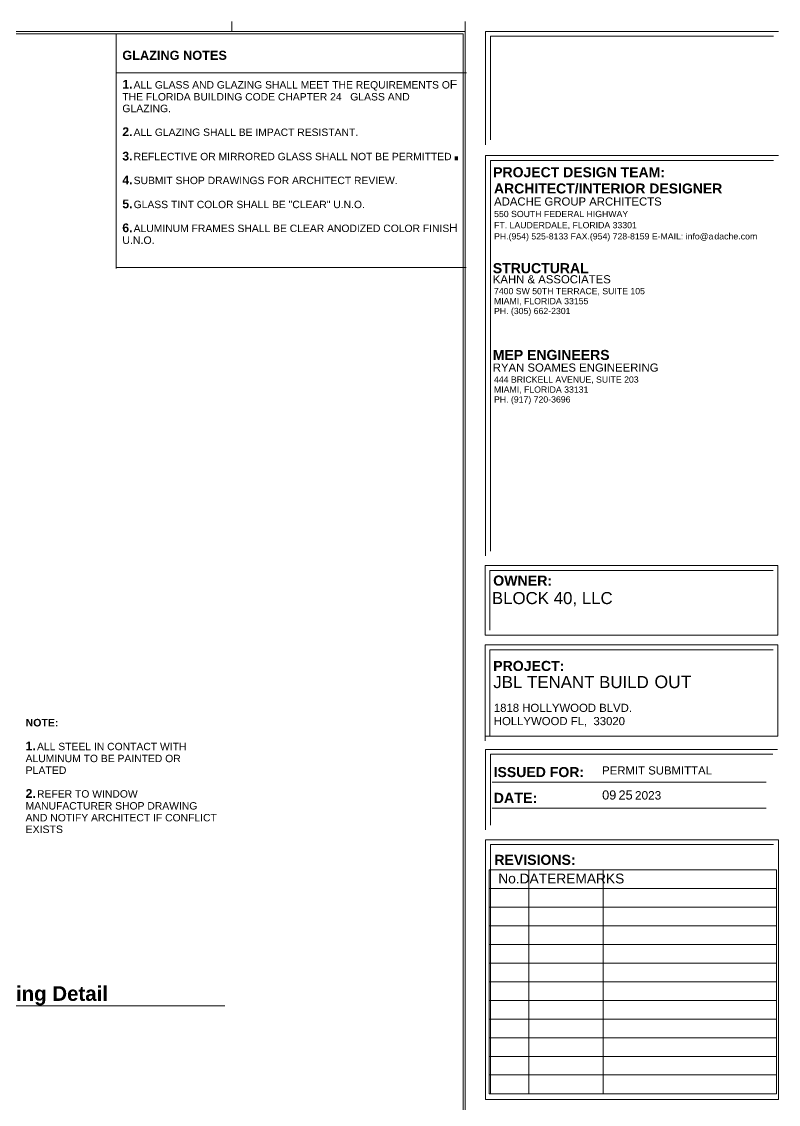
# Model space of a CAD drawing. Header units: inches. Extents: x -6061 to 13621, y -296 to 7483.
# Drawn here: x -4827 to -4360, y 170 to 838 of the extents above; entities that cross this region are included whole.
import ezdxf

# ---------------------------------------------------------------- set-up
doc = ezdxf.new("R2010")
doc.units = ezdxf.units.IN
doc.header["$MEASUREMENT"] = 0
doc.layers.get('0').update_dxf_attribs({"linetype": 'CONTINUOUS'})
doc.styles.add('Arial$001H0', font='arial.ttf')
doc.styles.add('Arial$101H0', font='arialbd.ttf')

msp = doc.modelspace()

# ---------------------------------------------------------------- linework, layer by layer
at = {"color": 8, "linetype": 'Continuous', "lineweight": 9, "true_color": 0x7f7f7f}
for p, q in [((-4697.39777, 832.10905), (-4697.39777, 838.11584)), ((-4553.39506, 832.10905), (-4553.39506, 838.11584)), ((-6000.06972, 832.10905), (-4553.39506, 832.10905)), ((-4540.82085, 755.62262), (-4360.21678, 755.62262)), ((-4540.82085, 508.62353), (-4540.82085, 755.62262)), ((-4541.06112, 502.61674), (-4360.45705, 502.61674)), ((-4541.06112, 459.84842), (-4541.06112, 502.61674)), ((-4360.45705, 502.61674), (-4360.45705, 459.84842)), ((-4360.45705, 459.84842), (-4541.06112, 459.84842)), ((-4541.06112, 453.84163), (-4360.45705, 453.84163)), ((-4541.06112, 397.53801), (-4541.06112, 453.84163)), ((-4360.45705, 453.84163), (-4360.45705, 397.53801)), ((-4360.45705, 397.53801), (-4541.06112, 397.53801)), ((-4540.82085, 389.28869), (-4360.69732, 389.28869)), ((-4540.82085, 339.63258), (-4540.82085, 389.28869)), ((-4536.81633, 369.02579), (-4367.66519, 369.02579)), ((-4536.81633, 353.00769), (-4367.66519, 353.00769)), ((-4540.82085, 333.62579), (-4360.21678, 333.62579)), ((-4540.82085, 209.40543), (-4540.82085, 333.62579)), ((-4360.21678, 333.62579), (-4360.21678, 209.40543))]:
    msp.add_line(p, q, dxfattribs=at)
at = {"color": 7, "linetype": 'Continuous', "lineweight": 9, "true_color": 0x000007}
for p, q in [((-4553.39506, 832.10905), (-5994.06293, 832.10905)), ((-5992.46112, 830.50724), (-4554.59642, 830.50724)), ((-4554.59642, 830.50724), (-4554.59642, -270.09638)), ((-4553.39506, -271.69819), (-4553.39506, 832.10905)), ((-4360.21678, 832.10905), (-4540.82085, 832.10905)), ((-4540.82085, 832.10905), (-4540.82085, 762.10995)), ((-4537.8575, 765.31357), (-4537.8575, 829.1457)), ((-4537.8575, 829.1457), (-4363.18013, 829.1457)), ((-4360.21678, 755.62262), (-4540.82085, 755.62262)), ((-4540.82085, 755.62262), (-4540.82085, 508.62353)), ((-4537.8575, 511.58688), (-4537.8575, 752.57919)), ((-4537.8575, 752.57919), (-4363.18013, 752.57919)), ((-4552.67424, 686.42443), (-4768.8385, 686.42443)), ((-4360.45705, 502.61674), (-4541.06112, 502.61674)), ((-4541.06112, 502.61674), (-4541.06112, 459.84842)), ((-4360.45705, 459.84842), (-4360.45705, 502.61674)), ((-4538.09777, 499.5733), (-4363.4204, 499.5733)), ((-4538.09777, 462.81176), (-4538.09777, 499.5733)), ((-4541.06112, 459.84842), (-4360.45705, 459.84842)), ((-4360.45705, 453.84163), (-4541.06112, 453.84163)), ((-4541.06112, 453.84163), (-4541.06112, 394.65475)), ((-4538.09777, 397.53801), (-4538.09777, 450.79819)), ((-4538.09777, 450.79819), (-4363.4204, 450.79819)), ((-4363.4204, 397.53801), (-4538.09777, 397.53801)), ((-4360.69732, 389.28869), (-4540.82085, 389.28869)), ((-4540.82085, 389.28869), (-4540.82085, 339.63258)), ((-4537.8575, 342.67602), (-4537.8575, 386.32534)), ((-4537.8575, 386.32534), (-4363.66067, 386.32534)), ((-4360.21678, 333.62579), (-4540.82085, 333.62579)), ((-4540.82085, 333.62579), (-4540.82085, 173.4448)), ((-4537.8575, 176.96878), (-4537.8575, 330.66244)), ((-4537.8575, 330.66244), (-4363.18013, 330.66244)), ((-4360.21678, 173.4448), (-4360.21678, 333.62579)), ((-4514.15071, 315.0448), (-4538.65841, 315.0448)), ((-4538.65841, 315.0448), (-4538.65841, 303.51176)), ((-4468.17877, 315.0448), (-4514.15071, 315.0448)), ((-4514.15071, 315.0448), (-4514.15071, 303.51176)), ((-4361.41814, 315.0448), (-4468.17877, 315.0448)), ((-4468.17877, 315.0448), (-4468.17877, 303.51176)), ((-4361.41814, 315.0448), (-4361.41814, 303.51176)), ((-4361.41814, 303.51176), (-4538.65841, 303.51176)), ((-4538.65841, 303.51176), (-4538.65841, 176.96878)), ((-4514.15071, 303.51176), (-4514.15071, 176.96878)), ((-4468.17877, 303.51176), (-4468.17877, 176.96878)), ((-4361.41814, 303.51176), (-4361.41814, 176.96878)), ((-4361.41814, 292.05882), (-4538.65841, 292.05882)), ((-4361.41814, 280.52579), (-4538.65841, 280.52579)), ((-4361.41814, 268.99276), (-4538.65841, 268.99276)), ((-4361.41814, 257.53982), (-4538.65841, 257.53982)), ((-4361.41814, 246.00679), (-4538.65841, 246.00679)), ((-4361.41814, 234.47376), (-4538.65841, 234.47376)), ((-5008.38918, 231.19005), (-4701.56248, 231.19005)), ((-4361.41814, 223.02081), (-4538.65841, 223.02081)), ((-4361.41814, 211.48778), (-4538.65841, 211.48778)), ((-4361.41814, 199.95475), (-4538.65841, 199.95475)), ((-4361.41814, 188.50181), (-4538.65841, 188.50181)), ((-4361.41814, 176.96878), (-4538.65841, 176.96878)), ((-4363.18013, 176.96878), (-4537.8575, 176.96878)), ((-4540.82085, 173.4448), (-4360.21678, 173.4448))]:
    msp.add_line(p, q, dxfattribs=at)
at = {"color": 7, "linetype": 'Continuous', "lineweight": 18, "true_color": 0x000007}
for p, q in [((-4768.67832, 830.66742), (-4768.67832, 685.94389)), ((-4768.67832, 806.64027), (-4552.51406, 806.64027))]:
    msp.add_line(p, q, dxfattribs=at)

# ---------------------------------------------------------------- texts
at = {"color": 7, "true_color": 0x000007}
for s, height, style, p in [('GLAZING NOTES', 5.6148635, 'Arial$101H0', (-4764.83448, 814.5688)), ('1.', 5.398196, 'Arial$101H0', (-4764.83448, 796.78871)), ('ALL GLASS AND GLAZING SHALL MEET THE REQUIREMENTS O', 4.5607034, 'Arial$001H0', (-4757.86656, 796.86879)), ('F ', 5.349546, 'Arial$001H0', (-4562.84323, 796.86879)), ('THE FLORIDA BUILDING CODE CHAPTER 24 ', 4.561985, 'Arial$001H0', (-4764.83448, 789.50053)), ('GLASS AND ', 4.587762, 'Arial$001H0', (-4624.27572, 789.50053)), ('GLAZING.', 4.606416, 'Arial$001H0', (-4764.83448, 782.29235)), ('2.', 5.398196, 'Arial$101H0', (-4764.83448, 767.55573)), ('ALL GLAZING SHALL BE IMPACT RESISTANT.', 4.5621058, 'Arial$001H0', (-4757.86656, 767.63582)), ('3.', 5.359851, 'Arial$101H0', (-4764.83448, 752.49869)), ('REFLECTIVE OR MIRRORED GLASS SHALL NOT BE PERMITTED', 4.5607296, 'Arial$001H0', (-4757.86656, 752.65886)), ('.', 16.05177, 'Arial$001H0', (-4561.88494, 752.65886)), ('PROJECT DESIGN TEAM:', 6.1769728, 'Arial$101H0', (-4536.09604, 742.16703)), ('4.', 5.398196, 'Arial$101H0', (-4764.83448, 737.76207)), ('SUBMIT SHOP DRAWINGS FOR ARCHITECT REVIEW.', 4.5612923, 'Arial$001H0', (-4757.86656, 737.92225)), ('ARCHITECT/INTERIOR DESIGNER', 6.1726726, 'Arial$101H0', (-4535.6155, 732.15572)), ('5.', 5.398196, 'Arial$101H0', (-4764.83448, 723.02537)), ('ADACHE GROUP ARCHITECTS', 5.0079394, 'Arial$001H0', (-4535.54219, 724.70729)), ('GLASS TINT COLOR SHALL BE "CLEAR" U.N.O.', 4.5619616, 'Arial$001H0', (-4757.86656, 723.10546)), ('550 SOUTH FEDERAL HIGHWAY', 3.8457766, 'Arial$001H0', (-4535.53551, 717.57928)), ('FT. LAUDERDALE, FLORIDA 33301', 3.8440785, 'Arial$001H0', (-4535.53551, 710.6915)), ('6.', 5.359851, 'Arial$101H0', (-4764.83448, 708.28876)), ('ALUMINUM FRAMES SHALL BE CLEAR ANODIZED COLOR FINIS', 4.5607617, 'Arial$001H0', (-4757.86656, 708.36884)), ('H ', 5.246252, 'Arial$001H0', (-4563.32338, 708.36884)), ('PH.(954) 525-8133 FAX.(954) 728-8159 E-MAIL: info@a', 3.8435024, 'Arial$001H0', (-4535.53551, 703.80372)), ('dache.com', 3.879916, 'Arial$001H0', (-4399.70221, 703.80372)), ('U.N.O.', 4.664056, 'Arial$001H0', (-4764.83448, 701.00049)), ('STRUCTURAL', 6.196163, 'Arial$101H0', (-4536.33638, 682.98018)), ('KAHN & ASSOCIATES', 5.013181, 'Arial$001H0', (-4536.33638, 676.73309)), ('7400 SW 50TH TERRACE, SUITE 105', 3.8440382, 'Arial$001H0', (-4535.61552, 670.00552)), ('MIAMI, FLORIDA 33155', 3.8468912, 'Arial$001H0', (-4535.61552, 663.83856)), ('PH. (305) 662-2301', 3.8463291, 'Arial$001H0', (-4535.61552, 657.75168)), ('MEP ENGINEERS', 6.1872576, 'Arial$101H0', (-4536.33638, 629.47977)), ('RYAN SOAMES ENGINEERING', 5.008332, 'Arial$001H0', (-4536.33638, 622.27159)), ('444 BRICKELL AVENUE, SUITE 203', 3.8439808, 'Arial$001H0', (-4535.61552, 615.46393)), ('MIAMI, FLORIDA 33131', 3.8468912, 'Arial$001H0', (-4535.61552, 609.29697)), ('PH. (917) 720-3696', 3.8463291, 'Arial$001H0', (-4535.61552, 603.21009)), ('OWNER:', 6.245979, 'Arial$101H0', (-4536.09604, 490.28258)), ('BLOCK 40, LLC', 7.4386729, 'Arial$001H0', (-4536.89708, 478.90962)), ('PROJECT:', 6.221203, 'Arial$101H0', (-4536.09604, 437.66308)), ('JBL TENANT BUILD', 7.4401805, 'Arial$001H0', (-4536.01604, 427.09116)), ('OUT', 7.752663, 'Arial$001H0', (-4436.62365, 427.09116)), ('1818 HOLLYWOOD BLVD.', 5.0115673, 'Arial$001H0', (-4535.69569, 412.43455)), ('NOTE: ', 4.64678, 'Arial$101H0', (-4824.50189, 403.46446)), ('HOLLYWOOD FL,  33020', 5.0089596, 'Arial$001H0', (-4535.69569, 404.26533)), ('1.', 5.399636, 'Arial$101H0', (-4824.50189, 388.72776)), ('ALL STEEL IN CONTACT WITH ', 4.5661795, 'Arial$001H0', (-4817.45389, 388.80785)), ('ALUMINUM TO BE PAINTED OR ', 4.5655677, 'Arial$001H0', (-4824.50189, 381.43958)), ('PLATED', 4.63119, 'Arial$001H0', (-4824.50189, 374.15132)), ('ISSUED FOR:', 6.2010253, 'Arial$101H0', (-4535.85577, 372.22922)), ('PERMIT SUBMITTAL', 5.015384, 'Arial$001H0', (-4468.90018, 373.83097)), ('2.', 5.399636, 'Arial$101H0', (-4824.50189, 359.4147)), ('REFER TO WINDOW ', 4.5717117, 'Arial$001H0', (-4817.45389, 359.57488)), ('DATE:', 6.319214, 'Arial$101H0', (-4535.85577, 356.21113)), ('09', 5.617563, 'Arial$001H0', (-4468.90018, 358.37349)), ('25', 5.617563, 'Arial$001H0', (-4458.80887, 358.37349)), ('2023', 5.210575, 'Arial$001H0', (-4448.63723, 358.37349)), ('MANUFACTURER SHOP DRAWING ', 4.5642502, 'Arial$001H0', (-4824.50189, 352.20653)), ('AND NOTIFY ARCHITECT IF CONFLICT ', 4.5640867, 'Arial$001H0', (-4824.50189, 344.91831)), ('EXISTS', 4.638437, 'Arial$001H0', (-4824.50189, 337.71017)), ('REVISIONS:', 6.209038, 'Arial$101H0', (-4535.3753, 318.08803)), ('No.DATEREMARKS', 6.0695232, 'Arial$001H0', (-4532.97256, 306.63507)), ('Storefront Lateral Bracing Detail', 9.0273159, 'Arial$101H0', (-4967.78371, 234.2333))]:
    msp.add_text(s, height=height, dxfattribs=dict(at, style=style)).set_placement(p)

doc.saveas('drawing.dxf')
